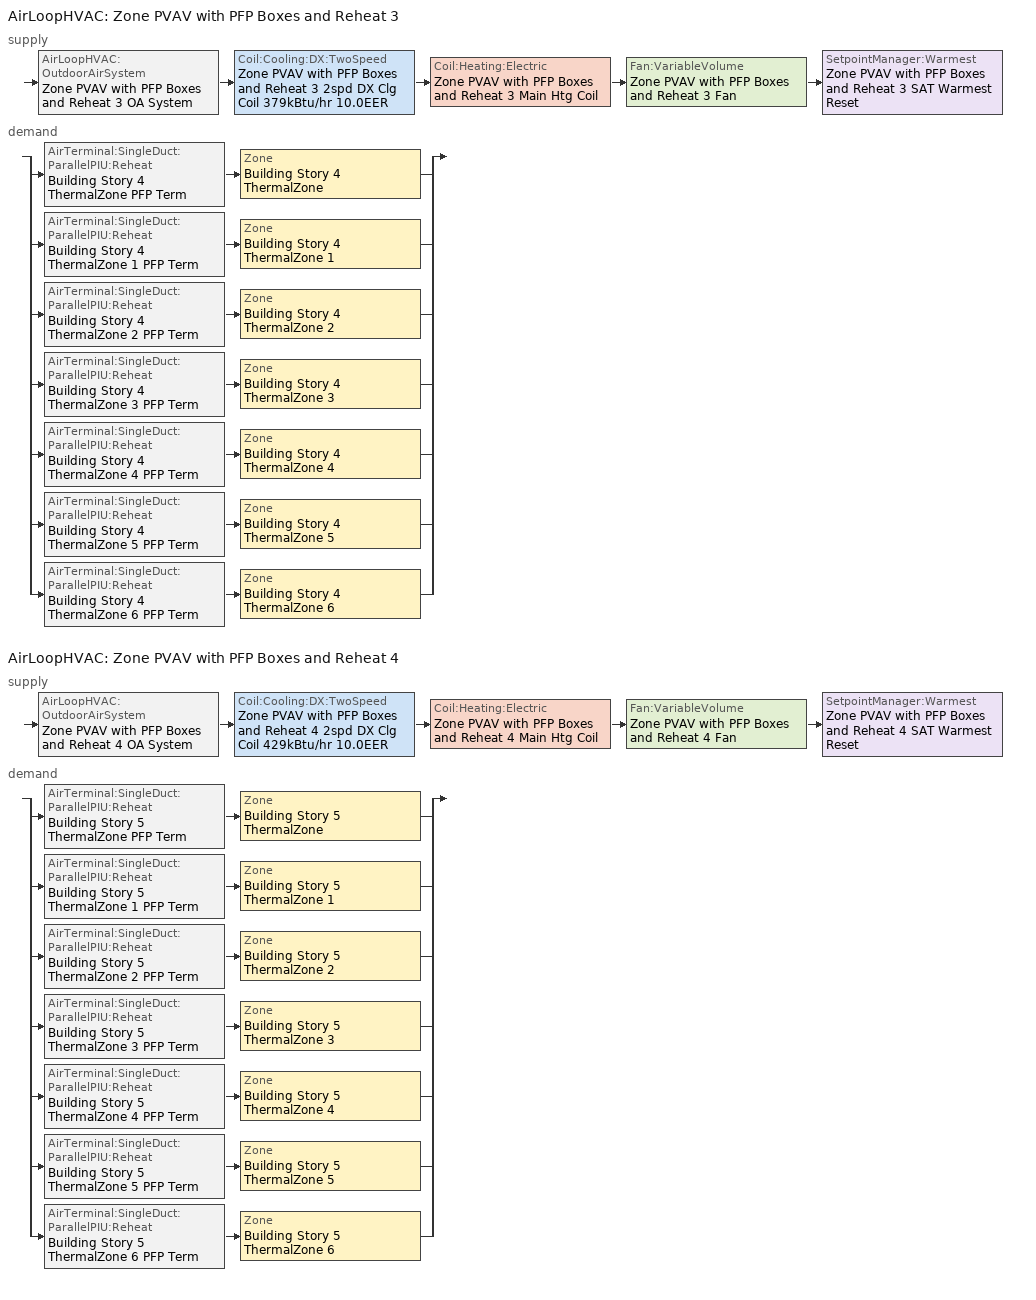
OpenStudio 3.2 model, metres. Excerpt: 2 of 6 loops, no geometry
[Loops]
AirLoopHVAC 'Zone PVAV with PFP Boxes and Reheat 3'
 supply: AirLoopHVAC:OutdoorAirSystem 'Zone PVAV with PFP Boxes and Reheat 3 OA System' > Coil:Cooling:DX:TwoSpeed 'Zone PVAV with PFP Boxes and Reheat 3 2spd DX Clg Coil 379kBtu/hr 10.0EER' > Coil:Heating:Electric 'Zone PVAV with PFP Boxes and Reheat 3 Main Htg Coil' > Fan:VariableVolume 'Zone PVAV with PFP Boxes and Reheat 3 Fan' > SetpointManager:Warmest 'Zone PVAV with PFP Boxes and Reheat 3 SAT Warmest Reset'
 demand: split
  | AirTerminal:SingleDuct:ParallelPIU:Reheat 'Building Story 4 ThermalZone PFP Term' > Zone 'Building Story 4 ThermalZone'
  | AirTerminal:SingleDuct:ParallelPIU:Reheat 'Building Story 4 ThermalZone 1 PFP Term' > Zone 'Building Story 4 ThermalZone 1'
  | AirTerminal:SingleDuct:ParallelPIU:Reheat 'Building Story 4 ThermalZone 2 PFP Term' > Zone 'Building Story 4 ThermalZone 2'
  | AirTerminal:SingleDuct:ParallelPIU:Reheat 'Building Story 4 ThermalZone 3 PFP Term' > Zone 'Building Story 4 ThermalZone 3'
  | AirTerminal:SingleDuct:ParallelPIU:Reheat 'Building Story 4 ThermalZone 4 PFP Term' > Zone 'Building Story 4 ThermalZone 4'
  | AirTerminal:SingleDuct:ParallelPIU:Reheat 'Building Story 4 ThermalZone 5 PFP Term' > Zone 'Building Story 4 ThermalZone 5'
  | AirTerminal:SingleDuct:ParallelPIU:Reheat 'Building Story 4 ThermalZone 6 PFP Term' > Zone 'Building Story 4 ThermalZone 6'
AirLoopHVAC 'Zone PVAV with PFP Boxes and Reheat 4'
 supply: AirLoopHVAC:OutdoorAirSystem 'Zone PVAV with PFP Boxes and Reheat 4 OA System' > Coil:Cooling:DX:TwoSpeed 'Zone PVAV with PFP Boxes and Reheat 4 2spd DX Clg Coil 429kBtu/hr 10.0EER' > Coil:Heating:Electric 'Zone PVAV with PFP Boxes and Reheat 4 Main Htg Coil' > Fan:VariableVolume 'Zone PVAV with PFP Boxes and Reheat 4 Fan' > SetpointManager:Warmest 'Zone PVAV with PFP Boxes and Reheat 4 SAT Warmest Reset'
 demand: split
  | AirTerminal:SingleDuct:ParallelPIU:Reheat 'Building Story 5 ThermalZone PFP Term' > Zone 'Building Story 5 ThermalZone'
  | AirTerminal:SingleDuct:ParallelPIU:Reheat 'Building Story 5 ThermalZone 1 PFP Term' > Zone 'Building Story 5 ThermalZone 1'
  | AirTerminal:SingleDuct:ParallelPIU:Reheat 'Building Story 5 ThermalZone 2 PFP Term' > Zone 'Building Story 5 ThermalZone 2'
  | AirTerminal:SingleDuct:ParallelPIU:Reheat 'Building Story 5 ThermalZone 3 PFP Term' > Zone 'Building Story 5 ThermalZone 3'
  | AirTerminal:SingleDuct:ParallelPIU:Reheat 'Building Story 5 ThermalZone 4 PFP Term' > Zone 'Building Story 5 ThermalZone 4'
  | AirTerminal:SingleDuct:ParallelPIU:Reheat 'Building Story 5 ThermalZone 5 PFP Term' > Zone 'Building Story 5 ThermalZone 5'
  | AirTerminal:SingleDuct:ParallelPIU:Reheat 'Building Story 5 ThermalZone 6 PFP Term' > Zone 'Building Story 5 ThermalZone 6'
[Sizing:Zone] Zone Cooling Design Supply Air Temperature Input Method=SupplyAirTemperature; Zone Cooling Design Supply Air Temperature {C}=12.7778; Zone Cooling Design Supply Air Temperature Difference {deltaC}=11.11; Zone Heating Design Supply Air Temperature Input Method=SupplyAirTemperature; Zone Heating Design Supply Air Temperature {C}=40; Zone Heating Design Supply Air Temperature Difference {deltaC}=11.11; Zone Cooling Design Supply Air Humidity Ratio {kg-H2O/kg-air}=0.0085; Zone Heating Design Supply Air Humidity Ratio {kg-H2O/kg-air}=0.008; Cooling Design Air Flow Method=DesignDay; Heating Design Air Flow Method=DesignDay; Account for Dedicated Outdoor Air System=No; Dedicated Outdoor Air System Control Strategy=NeutralSupplyAir; Dedicated Outdoor Air Low Setpoint Temperature for Design {C}=autosize; Dedicated Outdoor Air High Setpoint Temperature for Design {C}=autosize
Building Story 4 ThermalZone; Building Story 4 ThermalZone 1; Building Story 4 ThermalZone 2; Building Story 4 ThermalZone 3; Building Story 4 ThermalZone 4; Building Story 4 ThermalZone 5; Building Story 4 ThermalZone 6; Building Story 5 ThermalZone; Building Story 5 ThermalZone 1; Building Story 5 ThermalZone 2; Building Story 5 ThermalZone 3; Building Story 5 ThermalZone 4; Building Story 5 ThermalZone 5; Building Story 5 ThermalZone 6
[Zone equipment]
Building Story 4 ThermalZone: Building Story 4 ThermalZone PFP Term
Building Story 4 ThermalZone 1: Building Story 4 ThermalZone 1 PFP Term
Building Story 4 ThermalZone 2: Building Story 4 ThermalZone 2 PFP Term
Building Story 4 ThermalZone 3: Building Story 4 ThermalZone 3 PFP Term
Building Story 4 ThermalZone 4: Building Story 4 ThermalZone 4 PFP Term
Building Story 4 ThermalZone 5: Building Story 4 ThermalZone 5 PFP Term
Building Story 4 ThermalZone 6: Building Story 4 ThermalZone 6 PFP Term
Building Story 5 ThermalZone: Building Story 5 ThermalZone PFP Term
Building Story 5 ThermalZone 1: Building Story 5 ThermalZone 1 PFP Term
Building Story 5 ThermalZone 2: Building Story 5 ThermalZone 2 PFP Term
Building Story 5 ThermalZone 3: Building Story 5 ThermalZone 3 PFP Term
Building Story 5 ThermalZone 4: Building Story 5 ThermalZone 4 PFP Term
Building Story 5 ThermalZone 5: Building Story 5 ThermalZone 5 PFP Term
Building Story 5 ThermalZone 6: Building Story 5 ThermalZone 6 PFP Term
[AirLoopHVAC] Design Supply Air Flow Rate {m3/s}=autosize; Design Return Air Flow Fraction of Supply Air Flow=1
Name | Availability Schedule
Zone PVAV with PFP Boxes and Reheat 3 | Zone PVAV with PFP Boxes and Reheat 3 Occ Sch
Zone PVAV with PFP Boxes and Reheat 4 | Zone PVAV with PFP Boxes and Reheat 4 Occ Sch
[Sizing:System] Type of Load to Size On=Sensible; Central Heating Maximum System Air Flow Ratio=0.3; Preheat Design Temperature {C}=7.22222; Preheat Design Humidity Ratio {kg-H2O/kg-Air}=0.008; Precool Design Temperature {C}=12.7778; Precool Design Humidity Ratio {kg-H2O/kg-Air}=0.008; Central Cooling Design Supply Air Temperature {C}=12.7778; Central Heating Design Supply Air Temperature {C}=12.7778; Sizing Option=Coincident; 100% Outdoor Air in Cooling=No; 100% Outdoor Air in Heating=No; Central Cooling Design Supply Air Humidity Ratio {kg-H2O/kg-Air}=0.0085; Central Heating Design Supply Air Humidity Ratio {kg-H2O/kg-Air}=0.008; Cooling Design Air Flow Method=DesignDay; Cooling Design Air Flow Rate {m3/s}=0; Heating Design Air Flow Method=DesignDay; Heating Design Air Flow Rate {m3/s}=0; System Outdoor Air Method=ZoneSum; Zone Maximum Outdoor Air Fraction=1; Cooling Supply Air Flow Rate Per Floor Area {m3/s-m2}=0.00996765; Cooling Fraction of Autosized Cooling Supply Air Flow Rate=1; Cooling Supply Air Flow Rate Per Unit Cooling Capacity {m3/s-W}=3.94755e-05; Heating Supply Air Flow Rate Per Floor Area {m3/s-m2}=0.00996765; Heating Fraction of Autosized Heating Supply Air Flow Rate=1; Heating Fraction of Autosized Cooling Supply Air Flow Rate=1; Heating Supply Air Flow Rate Per Unit Heating Capacity {m3/s-W}=3.15882e-05; Cooling Design Capacity Method=CoolingDesignCapacity; Cooling Design Capacity {W}=autosize; Cooling Design Capacity Per Floor Area {W/m2}=234.7; Fraction of Autosized Cooling Design Capacity=1; Heating Design Capacity Method=HeatingDesignCapacity; Heating Design Capacity {W}=autosize; Heating Design Capacity Per Floor Area {W/m2}=157; Fraction of Autosized Heating Design Capacity=1; Central Cooling Capacity Control Method=OnOff
Name | Design Outdoor Air Flow Rate {m3/s}
Zone PVAV with PFP Boxes and Reheat 3 | 0.862686
Zone PVAV with PFP Boxes and Reheat 4 | 0.877007
[Fan:VariableVolume] Availability Schedule=Always On Discrete; Pressure Rise {Pa}=1389.92; Maximum Flow Rate {m3/s}=Autosize; Fan Power Minimum Flow Rate Input Method=Fraction; Fan Power Minimum Flow Fraction=0.25; Fan Power Minimum Air Flow Rate {m3/s}=0; Motor In Airstream Fraction=1; Fan Power Coefficient 1=0.04076; Fan Power Coefficient 2=0.0881; Fan Power Coefficient 3=-0.0729; Fan Power Coefficient 4=0.9437; Fan Power Coefficient 5=0
Name | Fan Total Efficiency | Motor Efficiency
Zone PVAV with PFP Boxes and Reheat 3 Fan | 0.6045 | 0.93
Zone PVAV with PFP Boxes and Reheat 4 Fan | 0.6084 | 0.936
[Coil:Heating:Electric] Availability Schedule=Always On Discrete
Name | Efficiency
Zone PVAV with PFP Boxes and Reheat 3 Main Htg Coil; Zone PVAV with PFP Boxes and Reheat 4 Main Htg Coil | 0.9
Building Story 4 ThermalZone Electric Reheat Coil; Building Story 4 ThermalZone 1 Electric Reheat Coil; Building Story 4 ThermalZone 2 Electric Reheat Coil; Building Story 4 ThermalZone 3 Electric Reheat Coil; Building Story 4 ThermalZone 4 Electric Reheat Coil; Building Story 4 ThermalZone 5 Electric Reheat Coil; Building Story 4 ThermalZone 6 Electric Reheat Coil; Building Story 5 ThermalZone Electric Reheat Coil; Building Story 5 ThermalZone 1 Electric Reheat Coil; Building Story 5 ThermalZone 2 Electric Reheat Coil; Building Story 5 ThermalZone 3 Electric Reheat Coil; Building Story 5 ThermalZone 4 Electric Reheat Coil; Building Story 5 ThermalZone 5 Electric Reheat Coil; Building Story 5 ThermalZone 6 Electric Reheat Coil | 1
[Coil:Cooling:DX:TwoSpeed] Availability Schedule=Always On Discrete; Rated High Speed Total Cooling Capacity {W}=Autosize; Rated High Speed Sensible Heat Ratio=Autosize; Rated High Speed COP {W/W}=3.46588; Rated High Speed Air Flow Rate {m3/s}=Autosize; Unit Internal Static Air Pressure {Pa}=773.3; Total Cooling Capacity Function of Temperature Curve=PSZ-AC_Unitary_PackagecoolCapFT; Total Cooling Capacity Function of Flow Fraction Curve=PSZ-AC_Unitary_PackagecoolFFF; Energy Input Ratio Function of Temperature Curve=PSZ-AC DX Unitary Package EIRFT; Energy Input Ratio Function of Flow Fraction Curve=PSZ-AC_Unitary_PackagecoolEIRFFF; Part Load Fraction Correlation Curve=PSZ-AC_Unitary_PackagecoolPLR; Rated Low Speed Total Cooling Capacity {W}=Autosize; Rated Low Speed Sensible Heat Ratio=0.69; Rated Low Speed COP {W/W}=3.46588; Low Speed Total Cooling Capacity Function of Temperature Curve=PSZ-AC_Unitary_PackagecoolCapFT; Low Speed Energy Input Ratio Function of Temperature Curve=PSZ-AC DX Unitary Package EIRFT; Condenser Type=AirCooled; Minimum Outdoor Dry-Bulb Temperature for Compressor Operation {C}=-25; High Speed Evaporative Condenser Effectiveness=0; High Speed Evaporative Condenser Air Flow Rate {m3/s}=Autosize; High Speed Evaporative Condenser Pump Rated Power Consumption {W}=Autosize; Low Speed Evaporative Condenser Effectiveness=0; Low Speed Evaporative Condenser Air Flow Rate {m3/s}=Autosize; Low Speed Evaporative Condenser Pump Rated Power Consumption {W}=Autosize; Basin Heater Capacity {W/K}=10; Basin Heater Setpoint Temperature {C}=2
Zone PVAV with PFP Boxes and Reheat 3 2spd DX Clg Coil 379kBtu/hr 10.0EER; Zone PVAV with PFP Boxes and Reheat 4 2spd DX Clg Coil 429kBtu/hr 10.0EER
[Controller:OutdoorAir] Minimum Outdoor Air Flow Rate {m3/s}=autosize; Maximum Outdoor Air Flow Rate {m3/s}=Autosize; Economizer Control Type=DifferentialDryBulb; Economizer Control Action Type=ModulateFlow; Lockout Type=LockoutWithHeating; Minimum Limit Type=FixedMinimum; High Humidity Control=No; Heat Recovery Bypass Control Type=BypassWhenWithinEconomizerLimits
Name | Minimum Outdoor Air Schedule | Controller Mechanical Ventilation
Zone PVAV with PFP Boxes and Reheat 3 OA Controller | Zone PVAV with PFP Boxes and Reheat 3 Occ Sch | Zone PVAV with PFP Boxes and Reheat 3 Vent Controller
Zone PVAV with PFP Boxes and Reheat 4 OA Controller | Zone PVAV with PFP Boxes and Reheat 4 Occ Sch | Zone PVAV with PFP Boxes and Reheat 4 Vent Controller
[Controller:MechanicalVentilation] Availability Schedule=Always On Discrete; System Outdoor Air Method=ZoneSum
Zone PVAV with PFP Boxes and Reheat 3 Vent Controller; Zone PVAV with PFP Boxes and Reheat 4 Vent Controller
[AirLoopHVAC:OutdoorAirSystem]
Name | Controller
Zone PVAV with PFP Boxes and Reheat 3 OA System | Zone PVAV with PFP Boxes and Reheat 3 OA Controller
Zone PVAV with PFP Boxes and Reheat 4 OA System | Zone PVAV with PFP Boxes and Reheat 4 OA Controller
[Fan:ConstantVolume] Fan Total Efficiency=0.4675; Pressure Rise {Pa}=0; Maximum Flow Rate {m3/s}=AutoSize; Motor Efficiency=0.85; Motor In Airstream Fraction=1
Name | Availability Schedule
Building Story 4 ThermalZone PFP Term Fan; Building Story 4 ThermalZone 1 PFP Term Fan; Building Story 4 ThermalZone 2 PFP Term Fan; Building Story 4 ThermalZone 3 PFP Term Fan; Building Story 4 ThermalZone 4 PFP Term Fan; Building Story 4 ThermalZone 5 PFP Term Fan; Building Story 4 ThermalZone 6 PFP Term Fan | Zone PVAV with PFP Boxes and Reheat 3 Occ Sch
Building Story 5 ThermalZone PFP Term Fan; Building Story 5 ThermalZone 1 PFP Term Fan; Building Story 5 ThermalZone 2 PFP Term Fan; Building Story 5 ThermalZone 3 PFP Term Fan; Building Story 5 ThermalZone 4 PFP Term Fan; Building Story 5 ThermalZone 5 PFP Term Fan; Building Story 5 ThermalZone 6 PFP Term Fan | Zone PVAV with PFP Boxes and Reheat 4 Occ Sch
[AirTerminal:SingleDuct:ParallelPIU:Reheat] Availability Schedule=Always On Discrete; Maximum Primary Air Flow Rate {m3/s}=Autosize; Maximum Secondary Air Flow Rate {m3/s}=Autosize; Minimum Primary Air Flow Fraction=Autosize; Fan On Flow Fraction=Autosize; Maximum Hot Water or Steam Flow Rate {m3/s}=Autosize; Minimum Hot Water or Steam Flow Rate {m3/s}=0; Convergence Tolerance=0.001
Name | Fan | Reheat Coil
Building Story 4 ThermalZone PFP Term | Building Story 4 ThermalZone PFP Term Fan | Building Story 4 ThermalZone Electric Reheat Coil
Building Story 4 ThermalZone 1 PFP Term | Building Story 4 ThermalZone 1 PFP Term Fan | Building Story 4 ThermalZone 1 Electric Reheat Coil
Building Story 4 ThermalZone 2 PFP Term | Building Story 4 ThermalZone 2 PFP Term Fan | Building Story 4 ThermalZone 2 Electric Reheat Coil
Building Story 4 ThermalZone 3 PFP Term | Building Story 4 ThermalZone 3 PFP Term Fan | Building Story 4 ThermalZone 3 Electric Reheat Coil
Building Story 4 ThermalZone 4 PFP Term | Building Story 4 ThermalZone 4 PFP Term Fan | Building Story 4 ThermalZone 4 Electric Reheat Coil
Building Story 4 ThermalZone 5 PFP Term | Building Story 4 ThermalZone 5 PFP Term Fan | Building Story 4 ThermalZone 5 Electric Reheat Coil
Building Story 4 ThermalZone 6 PFP Term | Building Story 4 ThermalZone 6 PFP Term Fan | Building Story 4 ThermalZone 6 Electric Reheat Coil
Building Story 5 ThermalZone PFP Term | Building Story 5 ThermalZone PFP Term Fan | Building Story 5 ThermalZone Electric Reheat Coil
Building Story 5 ThermalZone 1 PFP Term | Building Story 5 ThermalZone 1 PFP Term Fan | Building Story 5 ThermalZone 1 Electric Reheat Coil
Building Story 5 ThermalZone 2 PFP Term | Building Story 5 ThermalZone 2 PFP Term Fan | Building Story 5 ThermalZone 2 Electric Reheat Coil
Building Story 5 ThermalZone 3 PFP Term | Building Story 5 ThermalZone 3 PFP Term Fan | Building Story 5 ThermalZone 3 Electric Reheat Coil
Building Story 5 ThermalZone 4 PFP Term | Building Story 5 ThermalZone 4 PFP Term Fan | Building Story 5 ThermalZone 4 Electric Reheat Coil
Building Story 5 ThermalZone 5 PFP Term | Building Story 5 ThermalZone 5 PFP Term Fan | Building Story 5 ThermalZone 5 Electric Reheat Coil
Building Story 5 ThermalZone 6 PFP Term | Building Story 5 ThermalZone 6 PFP Term Fan | Building Story 5 ThermalZone 6 Electric Reheat Coil
[SetpointManager:Warmest] Control Variable=Temperature; Minimum Setpoint Temperature {C}=12.7778; Maximum Setpoint Temperature {C}=15.5556; Strategy=MaximumTemperature
Name | Setpoint Node or NodeList
Zone PVAV with PFP Boxes and Reheat 3 SAT Warmest Reset | Zone PVAV with PFP Boxes and Reheat 3 Supply Outlet Node
Zone PVAV with PFP Boxes and Reheat 4 SAT Warmest Reset | Zone PVAV with PFP Boxes and Reheat 4 Supply Outlet Node
[Schedule:Ruleset]
Name | Default Day Schedule | Summer Design Day Schedule | Winter Design Day Schedule
Zone PVAV with PFP Boxes and Reheat 3 Occ Sch | Zone PVAV with PFP Boxes and Reheat 3 Occ Sch Default | Zone PVAV with PFP Boxes and Reheat 3 Occ Sch Summer Design Day | Zone PVAV with PFP Boxes and Reheat 3 Occ Sch Winter Design Day
Zone PVAV with PFP Boxes and Reheat 4 Occ Sch | Zone PVAV with PFP Boxes and Reheat 4 Occ Sch Default | Zone PVAV with PFP Boxes and Reheat 4 Occ Sch Summer Design Day | Zone PVAV with PFP Boxes and Reheat 4 Occ Sch Winter Design Day
[Schedule:Day]
Zone PVAV with PFP Boxes and Reheat 3 Occ Sch Default; Zone PVAV with PFP Boxes and Reheat 4 Occ Sch Default: 6, 30, 0, 15, 30, 1, 24, 0, 0
Zone PVAV with PFP Boxes and Reheat 3 Occ Sch Winter Design Day; Zone PVAV with PFP Boxes and Reheat 3 Occ Sch Summer Design Day; Zone PVAV with PFP Boxes and Reheat 4 Occ Sch Winter Design Day; Zone PVAV with PFP Boxes and Reheat 4 Occ Sch Summer Design Day: 24, 0, 1
Zone PVAV with PFP Boxes and Reheat 3 Occ Sch Saturday; Zone PVAV with PFP Boxes and Reheat 4 Occ Sch Saturday: 8, 30, 0, 13, 30, 1, 24, 0, 0
Zone PVAV with PFP Boxes and Reheat 3 Occ Sch Sunday; Zone PVAV with PFP Boxes and Reheat 4 Occ Sch Sunday: 24, 0, 0
[Schedule:Rule] Date Specification Type=DateRange; Start Month=1; Start Day=1; End Month=12; End Day=31
Name | Schedule Ruleset | Rule Order | Day Schedule | Apply Saturday | Apply Sunday
Zone PVAV with PFP Boxes and Reheat 3 Occ Sch Saturday Rule | Zone PVAV with PFP Boxes and Reheat 3 Occ Sch | 1 | Zone PVAV with PFP Boxes and Reheat 3 Occ Sch Saturday | Yes
Zone PVAV with PFP Boxes and Reheat 3 Occ Sch Sunday Rule | Zone PVAV with PFP Boxes and Reheat 3 Occ Sch | 0 | Zone PVAV with PFP Boxes and Reheat 3 Occ Sch Sunday |  | Yes
Zone PVAV with PFP Boxes and Reheat 4 Occ Sch Saturday Rule | Zone PVAV with PFP Boxes and Reheat 4 Occ Sch | 1 | Zone PVAV with PFP Boxes and Reheat 4 Occ Sch Saturday | Yes
Zone PVAV with PFP Boxes and Reheat 4 Occ Sch Sunday Rule | Zone PVAV with PFP Boxes and Reheat 4 Occ Sch | 0 | Zone PVAV with PFP Boxes and Reheat 4 Occ Sch Sunday |  | Yes
[Schedule:Constant]
Always On Discrete: Value=1
[Curve:Biquadratic] Minimum Value of x=12.77778; Maximum Value of x=23.88889; Minimum Value of y=21.11111; Maximum Value of y=46.11111
Name | Coefficient1 Constant | Coefficient2 x | Coefficient3 x**2 | Coefficient4 y | Coefficient5 y**2 | Coefficient6 x*y
PSZ-AC_Unitary_PackagecoolCapFT | 0.766956 | 0.0107756 | -4.14703e-05 | 0.00134961 | -0.000261144 | 0.000457488
PSZ-AC DX Unitary Package EIRFT | 0.297145 | 0.0430933 | -0.000748766 | 0.00597727 | 0.000482112 | -0.000956448
[Curve:Quadratic]
Name | Coefficient1 Constant | Coefficient2 x | Coefficient3 x**2 | Minimum Value of x | Maximum Value of x
PSZ-AC_Unitary_PackagecoolFFF | 0.8 | 0.2 | 0 | 0.5 | 1.5
PSZ-AC_Unitary_PackagecoolEIRFFF | 1.156 | -0.1816 | 0.0256 | 0.5 | 1.5
PSZ-AC_Unitary_PackagecoolPLR | 0.75 | 0.25 | 0 | 0 | 1
